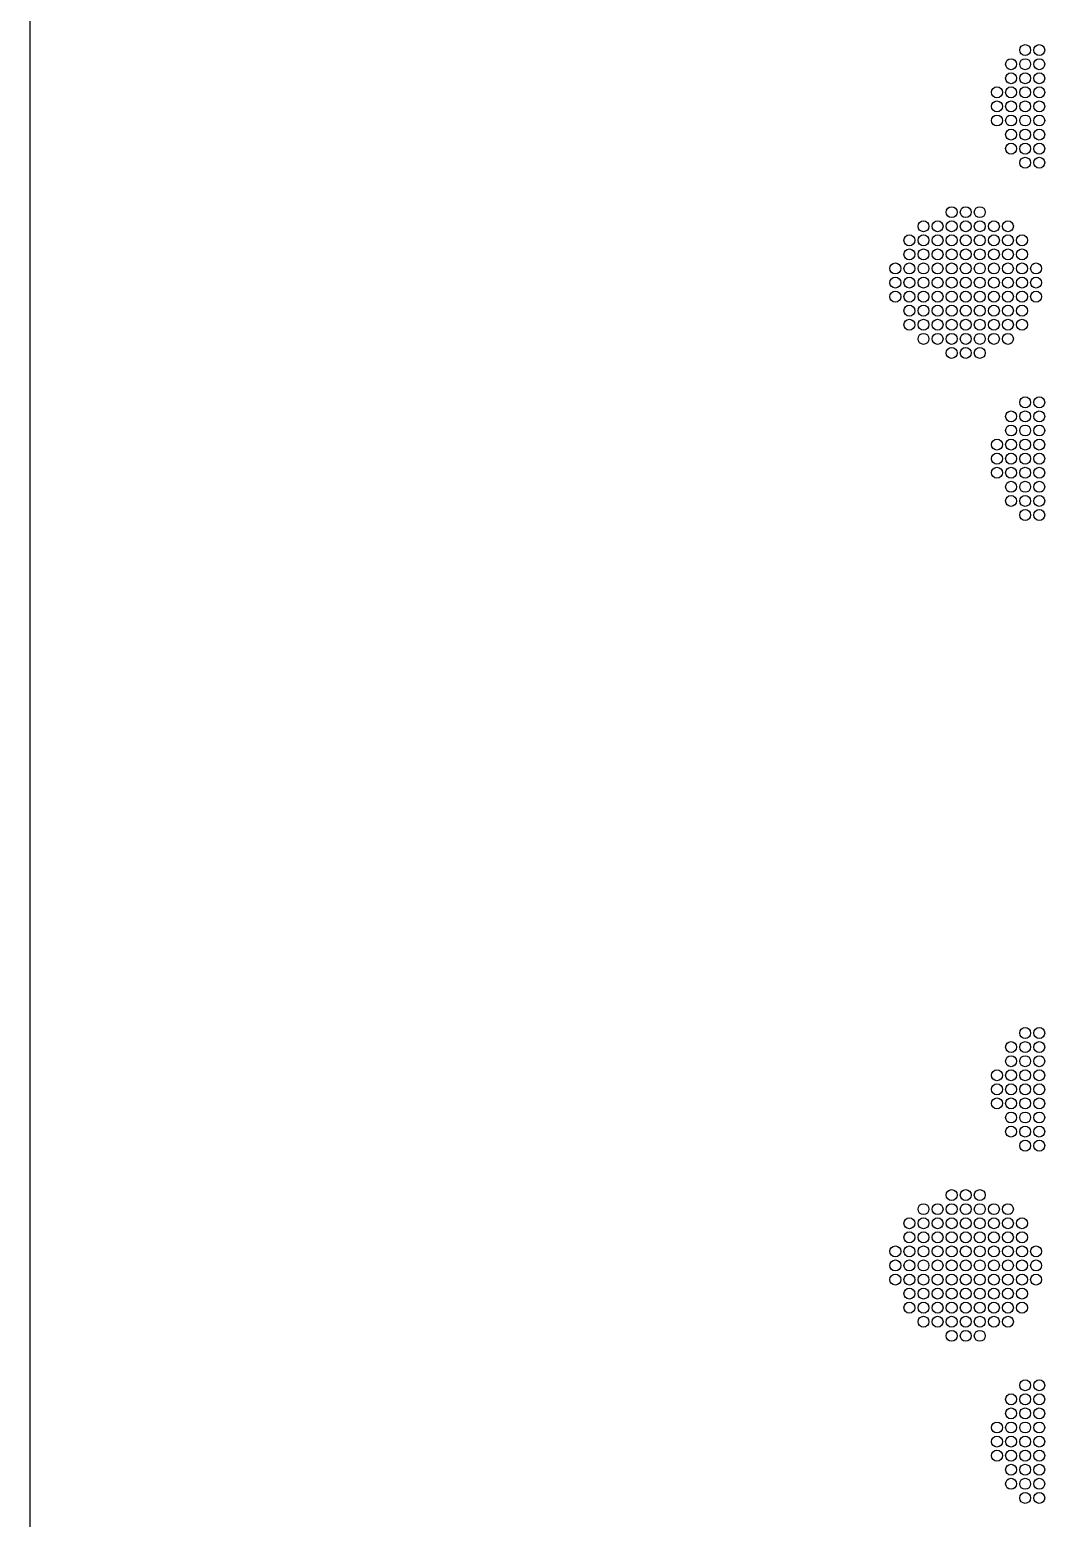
# Model space of a CAD drawing. Extents: x -49 to 54, y -38 to 38.
# Drawn here: x -49.4 to -42.9, y -0.04 to 9.47 of the extents above; entities that cross this region are included whole.
import ezdxf

# ---------------------------------------------------------------- set-up
doc = ezdxf.new("R2010")
doc.units = 0
doc.layers.add('LOWER_ELECTRODE', color=1, linetype='CONTINUOUS')
doc.layers.add('OUTLINE', color=7, linetype='CONTINUOUS')

msp = doc.modelspace()

# ---------------------------------------------------------------- linework, layer by layer
at = {"layer": 'LOWER_ELECTRODE'}
for centre in [(-43.0339, 9.3405), (-42.9439, 9.3405), (-43.1239, 9.2505), (-43.0339, 9.2505), (-42.9439, 9.2505), (-43.1239, 9.1605), (-43.0339, 9.1605), (-42.9439, 9.1605), (-43.2139, 9.0705), (-43.1239, 9.0705), (-43.0339, 9.0705), (-42.9439, 9.0705), (-43.2139, 8.9805), (-43.1239, 8.9805), (-43.0339, 8.9805), (-42.9439, 8.9805), (-43.2139, 8.8905), (-43.1239, 8.8905), (-43.0339, 8.8905), (-42.9439, 8.8905), (-43.1239, 8.8005), (-43.0339, 8.8005), (-42.9439, 8.8005), (-43.1239, 8.7105), (-43.0339, 8.7105), (-42.9439, 8.7105), (-43.0339, 8.6205), (-42.9439, 8.6205), (-43.5039, 8.3046), (-43.4139, 8.3046), (-43.3239, 8.3046), (-43.6839, 8.2146), (-43.5939, 8.2146), (-43.5039, 8.2146), (-43.4139, 8.2146), (-43.3239, 8.2146), (-43.2339, 8.2146), (-43.1439, 8.2146), (-43.7739, 8.1246), (-43.6839, 8.1246), (-43.5939, 8.1246), (-43.5039, 8.1246), (-43.4139, 8.1246), (-43.3239, 8.1246), (-43.2339, 8.1246), (-43.1439, 8.1246), (-43.0539, 8.1246), (-43.7739, 8.0346), (-43.6839, 8.0346), (-43.5939, 8.0346), (-43.5039, 8.0346), (-43.4139, 8.0346), (-43.3239, 8.0346), (-43.2339, 8.0346), (-43.1439, 8.0346), (-43.0539, 8.0346), (-43.8639, 7.9446), (-43.7739, 7.9446), (-43.6839, 7.9446), (-43.5939, 7.9446), (-43.5039, 7.9446), (-43.4139, 7.9446), (-43.3239, 7.9446), (-43.2339, 7.9446), (-43.1439, 7.9446), (-43.0539, 7.9446), (-42.9639, 7.9446), (-43.8639, 7.8546), (-43.7739, 7.8546), (-43.6839, 7.8546), (-43.5939, 7.8546), (-43.5039, 7.8546), (-43.4139, 7.8546), (-43.3239, 7.8546), (-43.2339, 7.8546), (-43.1439, 7.8546), (-43.0539, 7.8546), (-42.9639, 7.8546), (-43.8639, 7.7646), (-43.7739, 7.7646), (-43.7739, 7.6746), (-43.6839, 7.7646), (-43.6839, 7.6746), (-43.5939, 7.7646), (-43.5939, 7.6746), (-43.5039, 7.7646), (-43.5039, 7.6746), (-43.4139, 7.7646), (-43.4139, 7.6746), (-43.3239, 7.7646), (-43.3239, 7.6746), (-43.2339, 7.7646), (-43.2339, 7.6746), (-43.1439, 7.7646), (-43.1439, 7.6746), (-43.0539, 7.7646), (-43.0539, 7.6746), (-42.9639, 7.7646), (-43.7739, 7.5846), (-43.6839, 7.5846), (-43.5939, 7.5846), (-43.5039, 7.5846), (-43.4139, 7.5846), (-43.3239, 7.5846), (-43.2339, 7.5846), (-43.1439, 7.5846), (-43.0539, 7.5846), (-43.6839, 7.4946), (-43.5939, 7.4946), (-43.5039, 7.4946), (-43.4139, 7.4946), (-43.3239, 7.4946), (-43.2339, 7.4946), (-43.1439, 7.4946), (-43.5039, 7.4046), (-43.4139, 7.4046), (-43.3239, 7.4046), (-43.0339, 7.0888), (-42.9439, 7.0888), (-43.1239, 6.9988), (-43.0339, 6.9988), (-42.9439, 6.9988), (-43.2139, 6.8188), (-43.1239, 6.9088), (-43.1239, 6.8188), (-43.0339, 6.9088), (-43.0339, 6.8188), (-42.9439, 6.9088), (-42.9439, 6.8188), (-43.2139, 6.7288), (-43.1239, 6.7288), (-43.0339, 6.7288), (-42.9439, 6.7288), (-43.2139, 6.6388), (-43.1239, 6.6388), (-43.0339, 6.6388), (-42.9439, 6.6388), (-43.1239, 6.5488), (-43.0339, 6.5488), (-42.9439, 6.5488), (-43.1239, 6.4588), (-43.0339, 6.4588), (-42.9439, 6.4588), (-43.0339, 6.3688), (-42.9439, 6.3688), (-43.0339, 3.0568), (-42.9439, 3.0568), (-43.1239, 2.9668), (-43.0339, 2.9668), (-42.9439, 2.9668), (-43.1239, 2.8768), (-43.0339, 2.8768), (-42.9439, 2.8768), (-43.2139, 2.7868), (-43.1239, 2.7868), (-43.0339, 2.7868), (-42.9439, 2.7868), (-43.2139, 2.6968), (-43.1239, 2.6968), (-43.0339, 2.6968), (-42.9439, 2.6968), (-43.2139, 2.6068), (-43.1239, 2.6068), (-43.0339, 2.6068), (-42.9439, 2.6068), (-43.1239, 2.5168), (-43.0339, 2.5168), (-42.9439, 2.5168), (-43.1239, 2.4268), (-43.0339, 2.4268), (-42.9439, 2.4268), (-43.0339, 2.3368), (-42.9439, 2.3368), (-43.5039, 2.0209), (-43.4139, 2.0209), (-43.3239, 2.0209), (-43.6839, 1.9309), (-43.5939, 1.9309), (-43.5039, 1.9309), (-43.4139, 1.9309), (-43.3239, 1.9309), (-43.2339, 1.9309), (-43.1439, 1.9309), (-43.7739, 1.8409), (-43.6839, 1.8409), (-43.5939, 1.8409), (-43.5039, 1.8409), (-43.4139, 1.8409), (-43.3239, 1.8409), (-43.2339, 1.8409), (-43.1439, 1.8409), (-43.0539, 1.8409), (-43.7739, 1.7509), (-43.6839, 1.7509), (-43.5939, 1.7509), (-43.5039, 1.7509), (-43.4139, 1.7509), (-43.3239, 1.7509), (-43.2339, 1.7509), (-43.1439, 1.7509), (-43.0539, 1.7509), (-43.8639, 1.6609), (-43.7739, 1.6609), (-43.6839, 1.6609), (-43.5939, 1.6609), (-43.5039, 1.6609), (-43.4139, 1.6609), (-43.3239, 1.6609), (-43.2339, 1.6609), (-43.1439, 1.6609), (-43.0539, 1.6609), (-42.9639, 1.6609), (-43.8639, 1.5709), (-43.7739, 1.5709), (-43.6839, 1.5709), (-43.5939, 1.5709), (-43.5039, 1.5709), (-43.4139, 1.5709), (-43.3239, 1.5709), (-43.2339, 1.5709), (-43.1439, 1.5709), (-43.0539, 1.5709), (-42.9639, 1.5709), (-43.8639, 1.4809), (-43.7739, 1.4809), (-43.6839, 1.4809), (-43.5939, 1.4809), (-43.5039, 1.4809), (-43.4139, 1.4809), (-43.3239, 1.4809), (-43.2339, 1.4809), (-43.1439, 1.4809), (-43.0539, 1.4809), (-42.9639, 1.4809), (-43.7739, 1.3909), (-43.7739, 1.3009), (-43.6839, 1.3909), (-43.6839, 1.3009), (-43.5939, 1.3909), (-43.5939, 1.3009), (-43.5039, 1.3909), (-43.5039, 1.3009), (-43.4139, 1.3909), (-43.4139, 1.3009), (-43.3239, 1.3909), (-43.3239, 1.3009), (-43.2339, 1.3909), (-43.2339, 1.3009), (-43.1439, 1.3909), (-43.1439, 1.3009), (-43.0539, 1.3909), (-43.0539, 1.3009), (-43.6839, 1.2109), (-43.5939, 1.2109), (-43.5039, 1.2109), (-43.4139, 1.2109), (-43.3239, 1.2109), (-43.2339, 1.2109), (-43.1439, 1.2109), (-43.5039, 1.1209), (-43.4139, 1.1209), (-43.3239, 1.1209), (-43.0339, 0.8051), (-42.9439, 0.8051), (-43.1239, 0.7151), (-43.0339, 0.7151), (-42.9439, 0.7151), (-43.1239, 0.6251), (-43.0339, 0.6251), (-42.9439, 0.6251), (-43.2139, 0.5351), (-43.2139, 0.4451), (-43.1239, 0.5351), (-43.1239, 0.4451), (-43.0339, 0.5351), (-43.0339, 0.4451), (-42.9439, 0.5351), (-42.9439, 0.4451), (-43.2139, 0.3551), (-43.1239, 0.3551), (-43.0339, 0.3551), (-42.9439, 0.3551), (-43.1239, 0.2651), (-43.0339, 0.2651), (-42.9439, 0.2651), (-43.1239, 0.1751), (-43.0339, 0.1751), (-42.9439, 0.1751), (-43.0339, 0.0851), (-42.9439, 0.0851)]:
    msp.add_circle(centre, 0.035, dxfattribs=at)
at = {"layer": 'OUTLINE'}
msp.add_lwpolyline([(-49.4, -36.45, -0.414214), (-47.85, -38), (52.85, -38, -0.414214), (54.4, -36.45), (54.4, -28), (51.4, -28), (51.4, 28), (54.4, 28), (54.4, 36.45, -0.414214), (52.85, 38), (-47.85, 38, -0.414214), (-49.4, 36.45)], format="xyb", close=True, dxfattribs=at)

doc.saveas('drawing.dxf')
